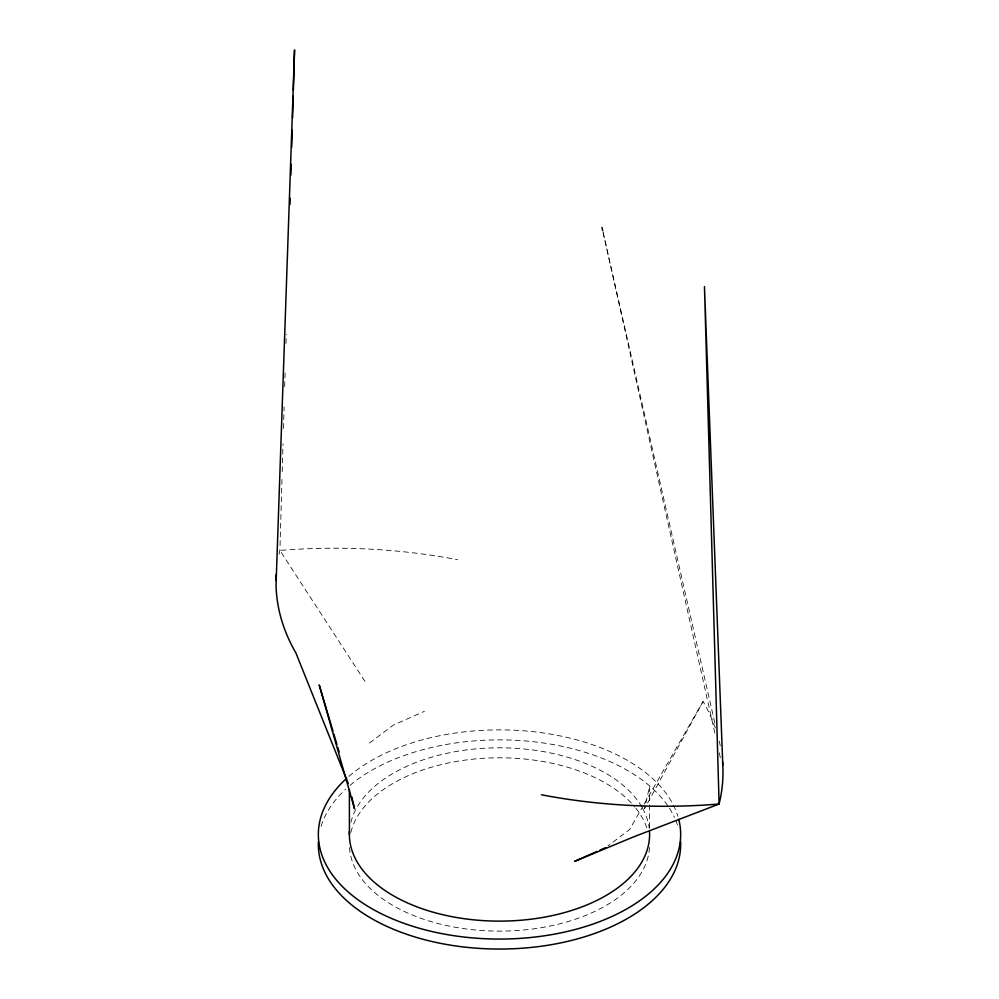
<?xml version="1.0" encoding="UTF-8"?>
<svg xmlns="http://www.w3.org/2000/svg" width="999" height="999" viewBox="0 0 999 999"><rect width="100%" height="100%" fill="white"/><g stroke="black" fill="none" stroke-linecap="round" stroke-linejoin="round"><path stroke-width="0.75" stroke-dasharray="5 3.75" d="M281.98 479.408L279.907 550.461A388.199 224.126 0 0 0 278.571 556.418M282.205 471.678L283.017 443.868M283.479 428.421L284.103 406.793M284.69 386.713L285.152 371.266M285.964 343.456L286.226 334.19M715.309 727.946A388.199 224.126 0 0 0 703.071 701.46L644.492 808.778L649.6 786.35L649.6 803.421M643.431 805.394L629.495 829.682L608.029 845.841M644.205 804.033L703.071 701.46M369.505 743.019L393.356 725.074L424.45 711.3M364.997 681.418L279.907 550.461A388.199 224.126 0 0 1 457.567 559.715M714.809 722.876L602.672 230.482L715.484 736.001M719.23 752.746L720.591 758.84M649.6 804.982L649.6 828.258M350.861 822.402A150.1 86.663 0 0 1 485.751 748.176A150.1 86.663 0 0 1 641.833 806.955M642.544 808.216A150.1 86.663 0 0 1 649.238 828.446M649.512 847.464A150.1 86.663 0 0 1 499.5 931.118A150.1 86.663 0 0 1 349.488 847.464M350.861 832.392A150.1 86.663 0 0 1 476.535 758.815A150.1 86.663 0 0 1 634.865 807.017M635.851 808.228A150.1 86.663 0 0 1 647.315 829.395M348.851 776.385A181.156 104.595 0 0 1 536.738 732.105A181.156 104.595 0 0 1 677.896 816.283M321.104 826.273A181.156 104.595 0 0 1 345.642 789.247M349.95 785.426A181.156 104.595 0 0 1 520.591 740.584A181.156 104.595 0 0 1 668.631 806.992M669.467 808.278A181.156 104.595 0 0 1 674.487 817.394M675.761 820.316A181.156 104.595 0 0 1 677.896 826.273M719.18 740.971A388.199 224.126 0 0 1 720.504 746.952"/><path stroke-width="1.5" d="M290.022 204.433L290.209 198.252M290.884 175.075L291.196 164.261M291.696 147.278L292.195 130.282M292.557 117.919L293.194 96.291M293.369 90.11L294.543 49.95L276.036 584.989A388.199 224.126 0 0 0 295.929 653.034L348.251 783.491M597.165 851.385L574.55 861.4L634.003 836.725L719.093 804.02A388.199 224.126 0 0 0 722.964 769.492L704.457 286.613L719.093 804.02A388.199 224.126 0 0 1 541.433 794.779M599.987 850.137L605.644 847.627M332.967 731.156L319.205 684.914L354.508 808.778L351.785 796.815M333.866 734.14L336.963 744.58M337.862 747.564L339.185 752.047M601.972 227.447L602.659 230.494M349.4 789.46L349.4 834.465M649.512 831.468A150.1 86.663 0 0 1 499.5 921.128A150.1 86.663 0 0 1 349.488 831.468M678.746 819.305A181.156 104.595 0 0 1 461.613 936.75A181.156 104.595 0 0 1 346.69 778.296M680.581 841.445A181.156 104.595 0 0 1 499.5 949.05A181.156 104.595 0 0 1 318.419 841.445M276.011 580.481A388.199 224.126 0 0 1 276.236 574.462M722.577 761.987A388.199 224.126 0 0 1 722.789 764.984"/></g></svg>
